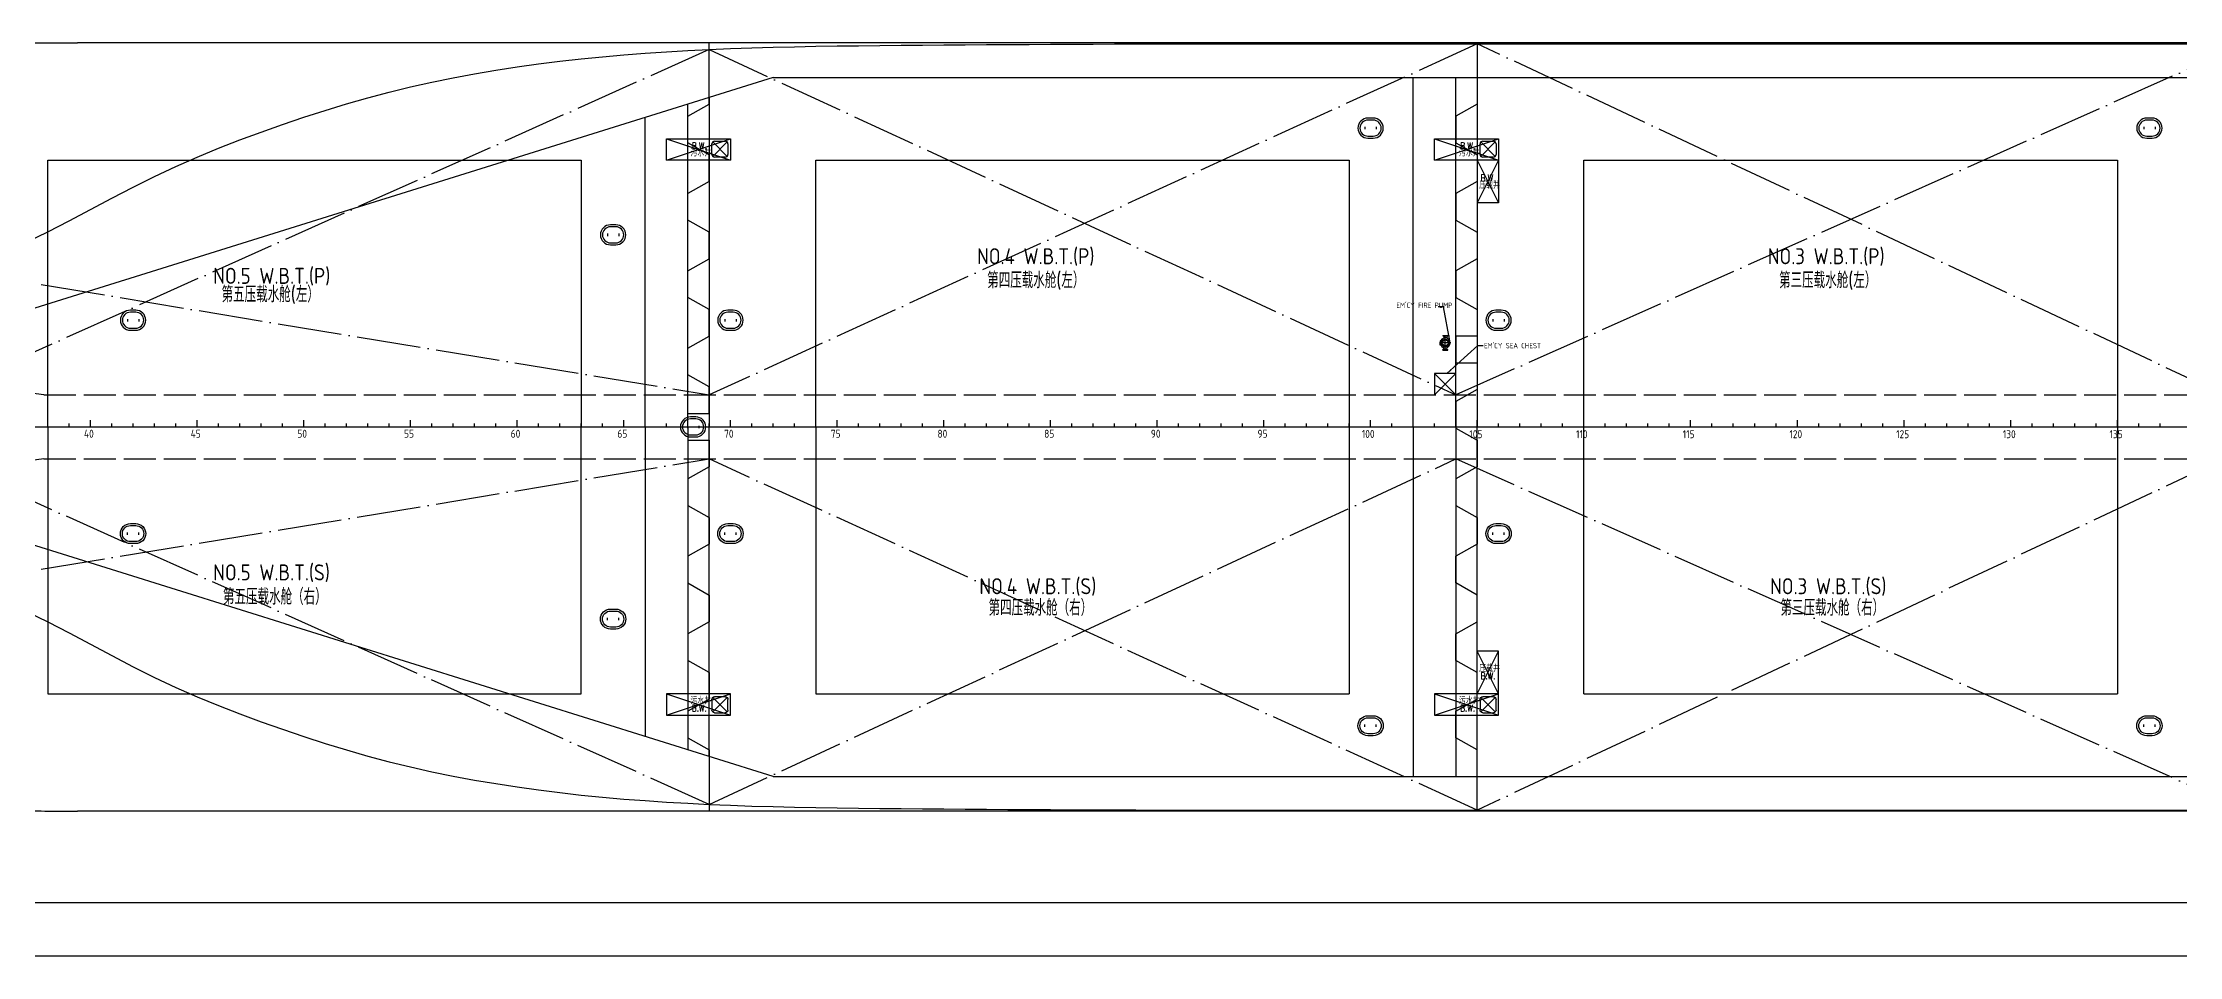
# Model space of a CAD drawing. Header units: millimetres. Extents: x -1838618 to -1600818, y -1770412 to -1553248.
# Drawn here: x -1797090 to -1716985, y -1770412 to -1736172 of the extents above; entities that cross this region are included whole.
import ezdxf

# ---------------------------------------------------------------- set-up
doc = ezdxf.new("R2010")
doc.units = ezdxf.units.MM
doc.header["$LTSCALE"] = 100
for name, pattern in [('ACAD_ISO02W100', [15, 12, -3]), ('ACAD_ISO04W100', [30, 24, -3, 0, -3]), ('CENTER2', [28.575, 19.05, -3.175, 3.175, -3.175]), ('CENTERLINE', [30, 24, -1.5, 3, -1.5]), ('DASHED', [0.75, 0.5, -0.25])]:
    doc.linetypes.add(name, pattern=pattern)
for name, color, linetype in [('412equipment', 6, 'Continuous'), ('图层4', 4, 'Continuous'), ('图层6', 6, 'Continuous')]:
    doc.layers.add(name, color=color, linetype=linetype)
doc.layers.add('标注', color=2, linetype='Continuous', lineweight=20)
doc.styles.add('ROMANS4', font='romans.shx', dxfattribs={"width": 0.8, "height": 400, "bigfont": 'hzdx.shx'})
doc.styles.get("Standard").update_dxf_attribs({"font": 'gbenor.shx', "width": 0.9, "bigfont": 'gbcbig.shx'})
doc.dimstyles.new('ISO-25', dxfattribs={"dimtxt": 200, "dimasz": 200, "dimexe": 20, "dimexo": 0.625, "dimgap": 35, "dimtad": 1, "dimdec": 0, "dimtxsty": 'Standard', "dimcen": 2.5, "dimclrd": 2, "dimclre": 2, "dimclrt": 2, "dimadec": 0, "dimazin": 0, "dimtfac": 1, "dimtdec": 0, "dimtmove": 0, "dimatfit": 3, "dimfxl": 1, "dimarcsym": 0})

# ---------------------------------------------------------------- blocks, each defined once
blk = doc.blocks.new('NJKLOP')
at = {"color": 1, "linetype": 'ACAD_ISO04W100', "ltscale": 15}
for p, q in [((2613106, 348019), (2612686, 348019)), ((2612900, 347742), (2612900, 348300))]:
    blk.add_line(p, q, dxfattribs=at)
at = {"color": 2}
for p, q in [((2612711, 348099), (2612711, 348019)), ((2612786, 348099), (2612711, 348099)), ((2612711, 347938), (2612711, 348019)), ((2612786, 347938), (2612711, 347938)), ((2612734, 348099), (2612734, 347938)), ((2612749, 348099), (2612749, 347938)), ((2612809, 348300), (2612809, 348284)), ((2612809, 348300), (2612994, 348300)), ((2612809, 348292), (2612994, 348292)), ((2612809, 348284), (2612994, 348284)), ((2612836, 347767), (2612843, 347826)), ((2612837, 348284), (2612846, 348212)), ((2612966, 348284), (2612957, 348211)), ((2612965, 347767), (2612960, 347828)), ((2612994, 348300), (2612994, 348284))]:
    blk.add_line(p, q, dxfattribs=at)
at = {"color": 2, "linetype": 'Continuous'}
for p, q in [((2612808, 347767), (2612993, 347767)), ((2612808, 347751), (2612808, 347767)), ((2612808, 347759), (2612993, 347759)), ((2612808, 347751), (2612993, 347751)), ((2612993, 347751), (2612993, 347767))]:
    blk.add_line(p, q, dxfattribs=at)
at = {"color": 2}
for centre, radius in [((2612900, 348019), 142), ((2612900, 348019), 126), ((2612900, 348018), 112)]:
    blk.add_circle(centre, radius, dxfattribs=at)
for centre, radius, start, end in [((2612900, 348019), 187, 205.61328, 154.38672), ((2612826, 347828), 17.2, 352.81216, 68.71068), ((2612829, 348210), 17.2, 290.43522, 6.86111), ((2612975, 348209), 17.2, 173.11622, 248.64756), ((2612977, 347829), 17.2, 112.03175, 184.61343)]:
    blk.add_arc(centre, radius, start, end, dxfattribs=at)
blk = doc.blocks.new('COORD')
at = {"color": 4}
for p, q in [((29000, 0), (29000, 125)), ((29800, 0), (29800, 125)), ((30600, 0), (30600, 250)), ((30600, 0), (30600, 125)), ((31400, 0), (31400, 125)), ((32200, 0), (32200, 125)), ((33000, 0), (33000, 125)), ((33800, 0), (33800, 125)), ((34600, 0), (34600, 250)), ((34600, 0), (34600, 125)), ((35400, 0), (35400, 125)), ((36200, 0), (36200, 125)), ((37000, 0), (37000, 125)), ((37800, 0), (37800, 125)), ((38600, 0), (38600, 250)), ((38600, 0), (38600, 125)), ((39400, 0), (39400, 125)), ((40200, 0), (40200, 125)), ((41000, 0), (41000, 125)), ((41800, 0), (41800, 125)), ((42600, 0), (42600, 250)), ((42600, 0), (42600, 125)), ((43400, 0), (43400, 125)), ((44200, 0), (44200, 125)), ((45000, 0), (45000, 125)), ((45800, 0), (45800, 125)), ((46600, 0), (46600, 250)), ((46600, 0), (46600, 125)), ((47400, 0), (47400, 125)), ((48200, 0), (48200, 125)), ((49000, 0), (49000, 125)), ((49800, 0), (49800, 125)), ((50600, 0), (50600, 250)), ((50600, 0), (50600, 125)), ((51400, 0), (51400, 125)), ((52200, 0), (52200, 125)), ((53000, 0), (53000, 125)), ((53800, 0), (53800, 125)), ((54600, 0), (54600, 250)), ((54600, 0), (54600, 125)), ((55400, 0), (55400, 125)), ((56200, 0), (56200, 125)), ((57000, 0), (57000, 125)), ((57800, 0), (57800, 125)), ((58600, 0), (58600, 250)), ((58600, 0), (58600, 125)), ((59400, 0), (59400, 125)), ((60200, 0), (60200, 125)), ((61000, 0), (61000, 125)), ((61800, 0), (61800, 125)), ((62600, 0), (62600, 250)), ((62600, 0), (62600, 125)), ((63400, 0), (63400, 125)), ((64200, 0), (64200, 125)), ((65000, 0), (65000, 125)), ((65800, 0), (65800, 125)), ((66600, 0), (66600, 250)), ((66600, 0), (66600, 125)), ((67400, 0), (67400, 125)), ((68200, 0), (68200, 125)), ((69000, 0), (69000, 125)), ((69800, 0), (69800, 125)), ((70600, 0), (70600, 250)), ((70600, 0), (70600, 125)), ((71400, 0), (71400, 125)), ((72200, 0), (72200, 125)), ((73000, 0), (73000, 125)), ((73800, 0), (73800, 125)), ((74600, 0), (74600, 250)), ((74600, 0), (74600, 125)), ((75400, 0), (75400, 125)), ((76200, 0), (76200, 125)), ((77000, 0), (77000, 125)), ((77800, 0), (77800, 125)), ((78600, 0), (78600, 250)), ((78600, 0), (78600, 125)), ((79400, 0), (79400, 125)), ((80200, 0), (80200, 125)), ((81000, 0), (81000, 125)), ((81800, 0), (81800, 125)), ((82600, 0), (82600, 250)), ((82600, 0), (82600, 125)), ((83400, 0), (83400, 125)), ((84200, 0), (84200, 125)), ((85000, 0), (85000, 125)), ((85800, 0), (85800, 125)), ((86600, 0), (86600, 250)), ((86600, 0), (86600, 125)), ((87400, 0), (87400, 125)), ((88200, 0), (88200, 125)), ((89000, 0), (89000, 125)), ((89800, 0), (89800, 125)), ((90600, 0), (90600, 250)), ((90600, 0), (90600, 125)), ((91400, 0), (91400, 125)), ((92200, 0), (92200, 125)), ((93000, 0), (93000, 125)), ((93800, 0), (93800, 125)), ((94600, 0), (94600, 250)), ((94600, 0), (94600, 125)), ((95400, 0), (95400, 125)), ((96200, 0), (96200, 125)), ((97000, 0), (97000, 125)), ((97800, 0), (97800, 125)), ((98600, 0), (98600, 250)), ((98600, 0), (98600, 125)), ((99400, 0), (99400, 125)), ((100200, 0), (100200, 125)), ((101000, 0), (101000, 125)), ((101800, 0), (101800, 125)), ((102600, 0), (102600, 250)), ((102600, 0), (102600, 125)), ((103400, 0), (103400, 125)), ((104200, 0), (104200, 125)), ((105000, 0), (105000, 125)), ((105800, 0), (105800, 125)), ((106600, 0), (106600, 250)), ((106600, 0), (106600, 125)), ((107400, 0), (107400, 125)), ((108200, 0), (108200, 125)), ((-3960, 0), (177600, 0))]:
    blk.add_line(p, q, dxfattribs=at)
for s, p in [('40', (30361, -405)), ('45', (34361, -405)), ('50', (38361, -405)), ('55', (42361, -405)), ('60', (46361, -405)), ('65', (50361, -405)), ('70', (54361, -405)), ('75', (58361, -405)), ('80', (62361, -405)), ('85', (66361, -405)), ('90', (70361, -405)), ('95', (74361, -405)), ('100', (78272, -412)), ('105', (82304, -423)), ('110', (86304, -423)), ('115', (90304, -423)), ('120', (94304, -423)), ('125', (98304, -423)), ('130', (102304, -423)), ('135', (106304, -423))]:
    blk.add_text(s, height=300, dxfattribs=at).set_placement(p)
blk = doc.blocks.new('600x600A')
at = {"color": 4}
for p, q in [((-300, -200), (-300, 200)), ((-200, 300), (200, 300)), ((300, 200), (300, -200)), ((200, -300), (-200, -300))]:
    blk.add_line(p, q, dxfattribs=at)
at = {"color": 1, "linetype": 'CENTER2', "ltscale": 20}
for p, q in [((271, 271), (-271, -271)), ((-271, 271), (271, -271))]:
    blk.add_line(p, q, dxfattribs=at)
at = {"color": 4}
for centre, start, end in [((-200, 200), 90, 180), ((200, 200), 0, 90), ((-200, -200), 180, 270), ((200, -200), 270, 0)]:
    blk.add_arc(centre, 100, start, end, dxfattribs=at)
blk = doc.blocks.new('H600X800A')
at = {"layer": '图层4'}
for p, q in [((-213, 45), (-213, -45)), ((213, 45), (213, -45))]:
    blk.add_line(p, q, dxfattribs=at)
for points in [[(475, 0, 0.414214), (100, 375), (-100, 375, 0.414214), (-475, 0, 0.414214), (-100, -375), (100, -375, 0.414214)], [(400, 0), (400, 0, 0.414214), (100, 300), (-100, 300, 0.414214), (-400, 0), (-400, 0, 0.414214), (-100, -300), (100, -300, 0.414214)]]:
    blk.add_lwpolyline(points, format="xyb", close=True, dxfattribs=at)
blk = doc.blocks.new('manhole cove')
at = {"layer": '标注'}
for p, q in [((-144186, 45168), (-144186, 45078)), ((-143759, 45168), (-143759, 45078))]:
    blk.add_line(p, q, dxfattribs=at)
at = {"color": 2, "xscale": -1, "rotation": 180.0000000005409}
blk.add_blockref('H600X800A', (-143973, 45123), dxfattribs=at)

msp = doc.modelspace()

# ---------------------------------------------------------------- linework, layer by layer
at = {"color": 9, "linetype": 'ACAD_ISO04W100'}
for p, q in [((-1772104.3, -1736425.1), (-1800104.3, -1748971.6)), ((-1743304.3, -1736209.4), (-1772104.3, -1749371.6)), ((-1772104.3, -1736425.1), (-1744104.3, -1749371.6)), ((-1714504.3, -1736210.1), (-1744104.3, -1749371.6)), ((-1715304.3, -1749371.6), (-1743304.3, -1736209.4)), ((-1800104.3, -1744746.6), (-1772104.3, -1749371.6)), ((-1800104.3, -1756396.6), (-1772104.3, -1751771.6)), ((-1772104.3, -1764718.1), (-1744104.3, -1751771.6)), ((-1743304.3, -1764933.9), (-1772104.3, -1751771.6)), ((-1714504.3, -1764933.1), (-1744104.3, -1751771.6)), ((-1715304.3, -1751771.6), (-1743304.3, -1764933.9)), ((-1772104.3, -1764718.1), (-1800104.3, -1752171.6))]:
    msp.add_line(p, q, dxfattribs=at)
at = {"color": 1, "linetype": 'ACAD_ISO04W100', "ltscale": 2}
for p, q in [((-1772104.3, -1736425.1), (-1772104.3, -1736171.6)), ((-1772104.3, -1764718.1), (-1772104.3, -1764971.6))]:
    msp.add_line(p, q, dxfattribs=at)
at = {"color": 1, "linetype": 'ACAD_ISO04W100', "ltscale": 100}
for p, q in [((-1743304.3, -1736209.4), (-1743304.3, -1736172.1)), ((-1796904.3, -1740571.6), (-1776904.3, -1740571.6)), ((-1796904.3, -1750571.6), (-1796904.3, -1740571.6)), ((-1776904.3, -1740571.6), (-1776904.3, -1750571.6)), ((-1768104.3, -1740571.6), (-1748104.3, -1740571.6)), ((-1768104.3, -1750571.6), (-1768104.3, -1740571.6)), ((-1748104.3, -1740571.6), (-1748104.3, -1760571.6)), ((-1739304.3, -1740571.6), (-1719304.3, -1740571.6)), ((-1739304.3, -1760571.6), (-1739304.3, -1740571.6)), ((-1719304.3, -1740571.6), (-1719304.3, -1760571.6)), ((-1796904.3, -1750571.6), (-1796904.3, -1760571.6)), ((-1776904.3, -1760571.6), (-1776904.3, -1750571.6)), ((-1768104.3, -1750571.6), (-1768104.3, -1760571.6)), ((-1796904.3, -1760571.6), (-1776904.3, -1760571.6)), ((-1768104.3, -1760571.6), (-1748104.3, -1760571.6)), ((-1739304.3, -1760571.6), (-1719304.3, -1760571.6))]:
    msp.add_line(p, q, dxfattribs=at)
at = {"color": 4}
for p, q in [((-1769704.3, -1737471.6), (-1800104.3, -1746971.6)), ((-1769704.3, -1737471.6), (-1685704.3, -1737471.6)), ((-1745704.3, -1750571.6), (-1745704.3, -1737471.6)), ((-1744104.3, -1750571.6), (-1744104.3, -1737471.6)), ((-1743304.3, -1737471.6), (-1743304.3, -1750571.6)), ((-1772104.3, -1738221.6), (-1772104.3, -1750571.6)), ((-1774504.3, -1750571.6), (-1774504.3, -1738971.6)), ((-1772904.3, -1750571.6), (-1772904.3, -1738471.6)), ((-1774504.3, -1750571.6), (-1774504.3, -1762171.6)), ((-1772904.3, -1750571.6), (-1772904.3, -1762671.6)), ((-1772104.3, -1762921.6), (-1772104.3, -1750571.6)), ((-1745704.3, -1750571.6), (-1745704.3, -1763671.6)), ((-1744104.3, -1750571.6), (-1744104.3, -1763671.6)), ((-1743304.3, -1763671.6), (-1743304.3, -1750571.6)), ((-1769704.3, -1763671.6), (-1800104.3, -1754171.6)), ((-1769704.3, -1763671.6), (-1685704.3, -1763671.6))]:
    msp.add_line(p, q, dxfattribs=at)
at = {"color": 6, "ltscale": 3}
for p, q in [((-1772104.3, -1738471.6), (-1772104.3, -1737471.6)), ((-1772904.3, -1738921.6), (-1772104.3, -1738471.6)), ((-1772904.3, -1739921.6), (-1772904.3, -1738921.6)), ((-1772104.3, -1740371.6), (-1772904.3, -1739921.6)), ((-1772104.3, -1741371.6), (-1772104.3, -1740371.6)), ((-1772104.3, -1741371.6), (-1772904.3, -1741821.6)), ((-1772904.3, -1742821.6), (-1772904.3, -1741821.6)), ((-1772104.3, -1743271.6), (-1772904.3, -1742821.6)), ((-1772104.3, -1744271.6), (-1772104.3, -1743271.6)), ((-1772904.3, -1744721.6), (-1772104.3, -1744271.6)), ((-1772904.3, -1745721.6), (-1772904.3, -1744721.6)), ((-1772104.3, -1746171.6), (-1772904.3, -1745721.6)), ((-1772104.3, -1747171.6), (-1772104.3, -1746171.6)), ((-1772904.3, -1747621.6), (-1772104.3, -1747171.6)), ((-1772904.3, -1748621.6), (-1772904.3, -1747621.6)), ((-1772104.3, -1749071.6), (-1772904.3, -1748621.6)), ((-1772104.3, -1750071.6), (-1772104.3, -1749071.6)), ((-1772904.3, -1750571.6), (-1772904.3, -1750071.6)), ((-1772904.3, -1750071.6), (-1772104.3, -1750071.6)), ((-1772904.3, -1750571.6), (-1772904.3, -1751071.6)), ((-1772904.3, -1751071.6), (-1772104.3, -1751071.6)), ((-1772104.3, -1751071.6), (-1772104.3, -1752071.6)), ((-1772104.3, -1752071.6), (-1772904.3, -1752521.6)), ((-1772904.3, -1752521.6), (-1772904.3, -1753521.6)), ((-1772904.3, -1753521.6), (-1772104.3, -1753971.6)), ((-1772104.3, -1753971.6), (-1772104.3, -1754971.6)), ((-1772104.3, -1754971.6), (-1772904.3, -1755421.6)), ((-1772904.3, -1755421.6), (-1772904.3, -1756421.6)), ((-1744104.3, -1756421.6), (-1744104.3, -1755421.6)), ((-1772904.3, -1756421.6), (-1772104.3, -1756871.6)), ((-1743304.3, -1756871.6), (-1744104.3, -1756421.6)), ((-1772104.3, -1756871.6), (-1772104.3, -1757871.6)), ((-1743304.3, -1757871.6), (-1743304.3, -1756871.6)), ((-1772104.3, -1757871.6), (-1772904.3, -1758321.6)), ((-1744104.3, -1758321.6), (-1743304.3, -1757871.6)), ((-1772904.3, -1758321.6), (-1772904.3, -1759321.6)), ((-1744104.3, -1759321.6), (-1744104.3, -1758321.6)), ((-1772104.3, -1759771.6), (-1772904.3, -1759321.6)), ((-1772104.3, -1759771.6), (-1772104.3, -1760771.6)), ((-1743304.3, -1759771.6), (-1744104.3, -1759321.6)), ((-1743304.3, -1760771.6), (-1743304.3, -1759771.6)), ((-1772104.3, -1760771.6), (-1772904.3, -1761221.6)), ((-1772904.3, -1761221.6), (-1772904.3, -1762221.6)), ((-1744104.3, -1761221.6), (-1743304.3, -1760771.6)), ((-1744104.3, -1762221.6), (-1744104.3, -1761221.6)), ((-1772904.3, -1762221.6), (-1772104.3, -1762671.6)), ((-1743304.3, -1762671.6), (-1744104.3, -1762221.6)), ((-1772104.3, -1762671.6), (-1772104.3, -1763671.6)), ((-1743304.3, -1764933.9), (-1743304.3, -1762671.6))]:
    msp.add_line(p, q, dxfattribs=at)
at = {"color": 9, "linetype": 'ACAD_ISO04W100', "ltscale": 50}
for p, q in [((-1773704.3, -1739771.6), (-1771304.3, -1740571.6)), ((-1773704.3, -1740571.6), (-1771304.3, -1739771.6)), ((-1744904.3, -1740571.6), (-1742504.3, -1739771.6)), ((-1744904.3, -1739771.6), (-1742504.3, -1740571.6)), ((-1743304.3, -1740571.6), (-1742504.3, -1742171.6)), ((-1742504.3, -1740571.6), (-1743304.3, -1742171.6)), ((-1743304.3, -1760571.6), (-1742504.3, -1758971.6)), ((-1742504.3, -1760571.6), (-1743304.3, -1758971.6)), ((-1773704.3, -1761371.6), (-1771304.3, -1760571.6)), ((-1773704.3, -1760571.6), (-1771304.3, -1761371.6)), ((-1744904.3, -1760571.6), (-1742504.3, -1761371.6)), ((-1744904.3, -1761371.6), (-1742504.3, -1760571.6))]:
    msp.add_line(p, q, dxfattribs=at)
at = {"color": 5, "linetype": 'ACAD_ISO02W100', "ltscale": 20}
for p, q in [((-1744104.3, -1748571.6), (-1744904.3, -1748571.6)), ((-1744904.3, -1748571.6), (-1744904.3, -1749371.6)), ((-1797054.3, -1749371.6), (-1800104.3, -1748971.6)), ((-1797054.3, -1751771.6), (-1800104.3, -1752171.6))]:
    msp.add_line(p, q, dxfattribs=at)
at = {"color": 1, "linetype": 'CENTERLINE', "ltscale": 15}
for p, q in [((-1744904.3, -1748571.6), (-1744104.3, -1749371.6)), ((-1744904.3, -1749371.6), (-1744104.3, -1748571.6))]:
    msp.add_line(p, q, dxfattribs=at)
at = {"color": 5, "linetype": 'ACAD_ISO02W100'}
for p, q in [((-1797054.3, -1749371.6), (-1663255.5, -1749371.6)), ((-1797054.3, -1751771.6), (-1663255.5, -1751771.6))]:
    msp.add_line(p, q, dxfattribs=at)
msp.add_line((-1600818.1, -1770412.3), (-1838618.1, -1770412.3))
at = {"color": 6}
for points in [[(-1797704.3, -1743652.1), (-1796904.3, -1743260.1), (-1796104.3, -1742851.4), (-1795304.3, -1742426.6), (-1794504.3, -1741997.9), (-1793704.3, -1741581.6), (-1792904.3, -1741182.6), (-1792104.3, -1740805.6), (-1791304.3, -1740455.1), (-1790504.3, -1740124.9), (-1789704.3, -1739814.9), (-1788904.3, -1739518.6), (-1788104.3, -1739238.1), (-1787304.3, -1738966.4), (-1786504.3, -1738709.4), (-1785704.3, -1738464.9), (-1784904.3, -1738236.4), (-1784104.3, -1738023.9), (-1783304.3, -1737827.4), (-1782504.3, -1737648.1), (-1781704.3, -1737484.1), (-1780904.3, -1737335.9), (-1780104.3, -1737200.1), (-1779304.3, -1737078.1), (-1778504.3, -1736966.9), (-1777704.3, -1736866.4), (-1776904.3, -1736774.9), (-1776104.3, -1736695.4), (-1775304.3, -1736625.1), (-1774504.3, -1736564.1), (-1773704.3, -1736511.4), (-1772904.3, -1736464.6), (-1772104.3, -1736425.1), (-1771304.3, -1736390.9), (-1770504.3, -1736361.9), (-1769704.3, -1736338.4), (-1768904.3, -1736319.9), (-1768104.3, -1736304.1), (-1767304.3, -1736291.9), (-1766504.3, -1736282.4), (-1765704.3, -1736274.1), (-1764904.3, -1736265.9), (-1764104.3, -1736259.6), (-1763304.3, -1736253.1), (-1762504.3, -1736247.6), (-1761704.3, -1736242.4), (-1760904.3, -1736237.6), (-1760104.3, -1736233.1), (-1759304.3, -1736228.9), (-1758504.3, -1736224.9), (-1757704.3, -1736221.1), (-1756904.3, -1736217.6), (-1756104.3, -1736214.4), (-1755304.3, -1736211.1), (-1754504.3, -1736209.4), (-1729704.3, -1736209.4), (-1728904.3, -1736209.6), (-1721704.3, -1736209.6), (-1720904.3, -1736209.9), (-1716104.3, -1736209.9)], [(-1797704.3, -1757491.1), (-1796904.3, -1757883.1), (-1796104.3, -1758291.9), (-1795304.3, -1758716.6), (-1794504.3, -1759145.4), (-1793704.3, -1759561.6), (-1792904.3, -1759960.6), (-1792104.3, -1760337.6), (-1791304.3, -1760688.1), (-1790504.3, -1761018.4), (-1789704.3, -1761328.4), (-1788904.3, -1761624.6), (-1788104.3, -1761905.1), (-1787304.3, -1762176.9), (-1786504.3, -1762433.9), (-1785704.3, -1762678.4), (-1784904.3, -1762906.9), (-1784104.3, -1763119.4), (-1783304.3, -1763315.9), (-1782504.3, -1763495.1), (-1781704.3, -1763659.1), (-1780904.3, -1763807.4), (-1780104.3, -1763943.1), (-1779304.3, -1764065.1), (-1778504.3, -1764176.4), (-1777704.3, -1764276.9), (-1776904.3, -1764368.4), (-1776104.3, -1764447.9), (-1775304.3, -1764518.1), (-1774504.3, -1764579.1), (-1773704.3, -1764631.9), (-1772904.3, -1764678.6), (-1772104.3, -1764718.1), (-1771304.3, -1764752.4), (-1770504.3, -1764781.4), (-1769704.3, -1764804.9), (-1768904.3, -1764823.4), (-1768104.3, -1764839.1), (-1767304.3, -1764851.4), (-1766504.3, -1764860.9), (-1765704.3, -1764869.1), (-1764904.3, -1764877.4), (-1764104.3, -1764883.6), (-1763304.3, -1764890.1), (-1762504.3, -1764895.6), (-1761704.3, -1764900.9), (-1760904.3, -1764905.6), (-1760104.3, -1764910.1), (-1759304.3, -1764914.4), (-1758504.3, -1764918.4), (-1757704.3, -1764922.1), (-1756904.3, -1764925.6), (-1756104.3, -1764928.9), (-1755304.3, -1764932.1), (-1754504.3, -1764933.9), (-1729704.3, -1764933.9), (-1728904.3, -1764933.6), (-1721704.3, -1764933.6), (-1720904.3, -1764933.4), (-1716104.3, -1764933.4)], [(-1602818.1, -1768412.3), (-1833618.1, -1768412.3)]]:
    msp.add_lwpolyline(points, dxfattribs=at)
at = {"color": 1, "linetype": 'ACAD_ISO04W100', "ltscale": 100, "flags": 128}
for points in [[(-1696904.3, -1736171.6), (-1795788, -1736171.6)], [(-1696904.3, -1764971.6), (-1795788, -1764971.6)]]:
    msp.add_lwpolyline(points, dxfattribs=at)
at = {"color": 6, "ltscale": 3}
msp.add_lwpolyline([(-1743304.3, -1736209.4), (-1743304.3, -1738471.6), (-1744104.3, -1738921.6), (-1744104.3, -1739921.6), (-1743304.3, -1740371.6), (-1743304.3, -1741371.6), (-1744104.3, -1741821.6), (-1744104.3, -1742821.6), (-1743304.3, -1743271.6), (-1743304.3, -1744271.6), (-1744104.3, -1744721.6), (-1744104.3, -1745721.6), (-1743304.3, -1746171.6), (-1743304.3, -1747171.6), (-1744104.3, -1747171.6), (-1744104.3, -1748171.6), (-1743304.3, -1748171.6), (-1743304.3, -1748171.6), (-1743304.3, -1749171.6), (-1744104.3, -1749621.6), (-1744104.3, -1750621.6), (-1743304.3, -1751071.6), (-1743304.3, -1752071.6), (-1744104.3, -1752521.6), (-1744104.3, -1753521.6), (-1743304.3, -1753971.6), (-1743304.3, -1754971.6), (-1744104.3, -1755421.6)], dxfattribs=at)
at = {"color": 2, "linetype": 'DASHED', "ltscale": 700}
for points in [[(-1773704.3, -1739771.6), (-1771304.3, -1739771.6), (-1771304.3, -1740571.6), (-1773704.3, -1740571.6), (-1773704.3, -1739771.6)], [(-1744904.3, -1740571.6), (-1744904.3, -1739771.6)], [(-1744904.3, -1739771.6), (-1742504.3, -1739771.6)], [(-1742504.3, -1739771.6), (-1742504.3, -1740571.6)], [(-1742504.3, -1740571.6), (-1744904.3, -1740571.6)], [(-1742504.3, -1740571.6), (-1742504.3, -1742171.6)], [(-1742504.3, -1742171.6), (-1743304.3, -1742171.6)], [(-1742504.3, -1758971.6), (-1743304.3, -1758971.6)], [(-1742504.3, -1760571.6), (-1742504.3, -1758971.6)], [(-1773704.3, -1761371.6), (-1771304.3, -1761371.6), (-1771304.3, -1760571.6), (-1773704.3, -1760571.6), (-1773704.3, -1761371.6)], [(-1744904.3, -1760571.6), (-1744904.3, -1761371.6)], [(-1742504.3, -1760571.6), (-1744904.3, -1760571.6)], [(-1742504.3, -1761371.6), (-1742504.3, -1760571.6)], [(-1744904.3, -1761371.6), (-1742504.3, -1761371.6)]]:
    msp.add_lwpolyline(points, dxfattribs=at)
at = {"color": 1, "linetype": 'ACAD_ISO04W100', "ltscale": 100}
for points in [[(-1829104.3, -1743511.6), (-1828040.4, -1743016.7), (-1826620.1, -1742356), (-1824116.9, -1741261.8), (-1822141.8, -1740410.6), (-1819638.2, -1739438.1), (-1816784.2, -1738505.4), (-1813042.8, -1737523.3), (-1808726.4, -1736767.8), (-1804412.2, -1736360.3), (-1800105.9, -1736187), (-1797232.3, -1736174.2), (-1795793.4, -1736171.7), (-1795788, -1736171.6)], [(-1829104.3, -1757631.6), (-1828040.4, -1758126.5), (-1826620.1, -1758787.3), (-1824116.9, -1759881.5), (-1822141.8, -1760732.6), (-1819638.2, -1761705.1), (-1816784.2, -1762637.9), (-1813042.8, -1763620), (-1808726.4, -1764375.5), (-1804412.2, -1764783), (-1800105.9, -1764956.2), (-1797232.3, -1764969.1), (-1795793.4, -1764971.6), (-1795788, -1764971.6)]]:
    msp.add_open_spline(points, degree=3, knots=[0, 0, 0, 0, 3519.8323824, 4699.1654808, 8195.4762497, 9971.2533038, 12754.8164348, 17198.2837344, 21564.0627763, 25884.9156363, 30188.93769, 34489.1340097, 34505.4532356, 34505.4532356, 34505.4532356, 34505.4532356], dxfattribs=at)
at = {"layer": '图层6'}
for p, q in [((-1772104.3, -1737471.6), (-1772104.3, -1736171.6)), ((-1772104.3, -1763671.6), (-1772104.3, -1764971.7))]:
    msp.add_line(p, q, dxfattribs=at)

# ---------------------------------------------------------------- block references
at = {"color": 2}
for name, p in [('H600X800A', (-1747304.3, -1739371.6)), ('H600X800A', (-1718104.3, -1739371.6)), ('600x600A', (-1771700.2, -1740159.4)), ('600x600A', (-1742900.2, -1740159.4)), ('H600X800A', (-1775704.3, -1743371.6)), ('H600X800A', (-1771304.3, -1746571.6)), ('H600X800A', (-1742504.3, -1746571.6)), ('H600X800A', (-1772704.3, -1750571.3))]:
    msp.add_blockref(name, p, dxfattribs=at)
msp.add_blockref('NJKLOP', (-4357404.4, -2095439.5))
at = {"color": 2, "xscale": -1, "rotation": 180}
for name, p in [('H600X800A', (-1771304.3, -1754571.6)), ('H600X800A', (-1742504.3, -1754571.6)), ('H600X800A', (-1775704.3, -1757771.6)), ('600x600A', (-1771700.2, -1760983.9)), ('600x600A', (-1742900.2, -1760983.9)), ('H600X800A', (-1747304.3, -1761771.6)), ('H600X800A', (-1718104.3, -1761771.6))]:
    msp.add_blockref(name, p, dxfattribs=at)
at = {"layer": '412equipment', "color": 7}
msp.add_blockref('COORD', (-1825904.3, -1750571.6), dxfattribs=at)
at = {"layer": '标注', "xscale": -1, "rotation": 180}
msp.add_blockref('manhole cove', (-1649731.6, -1701448.8), dxfattribs=at)
at = {"layer": '标注'}
msp.add_blockref('manhole cove', (-1649731.6, -1799694.5), dxfattribs=at)

# ---------------------------------------------------------------- texts
at = {"color": 2, "style": 'ROMANS4', "width": 0.8}
for s, p in [('污水井', (-1772804, -1740429.2)), ('B.W.', (-1772752.3, -1740156)), ('污水井', (-1743994.4, -1740429.2)), ('B.W.', (-1743942.7, -1740156)), ('压载井', (-1743232.5, -1741639.5)), ('B.W.', (-1743180.8, -1741366.3)), ('压载井', (-1743232.5, -1759755.8)), ('B.W.', (-1743180.8, -1760027)), ('污水井', (-1772804, -1760964.1)), ('污水井', (-1743994.4, -1760964.1)), ('B.W.', (-1772752.3, -1761237.3)), ('B.W.', (-1743942.7, -1761237.3))]:
    msp.add_text(s, height=250, dxfattribs=at).set_placement(p)
at = {"color": 2}
for s, p in [('NO.4 W.B.T.(P)', (-1762059, -1744473.8)), ('NO.3 W.B.T.(P)', (-1732410.6, -1744473.8)), ('NO.5 W.B.T.(P)', (-1790697.6, -1745209.1)), ('第五压载水舱(左）', (-1790383.2, -1745902.2)), ('第四压载水舱(左）', (-1761679.8, -1745372.6)), ('第三压载水舱(左）', (-1731988, -1745372.6)), ('NO.5 W.B.T.(S)', (-1790697.6, -1756323.8)), ('第五压载水舱（右）', (-1790332.2, -1757235.1)), ('NO.4 W.B.T.(S)', (-1761972.4, -1756842.8)), ('NO.3 W.B.T.(S)', (-1732324.1, -1756842.8)), ('第四压载水舱（右）', (-1761628.9, -1757649.4)), ('第三压载水舱（右）', (-1731937, -1757649.4))]:
    msp.add_text(s, height=600, dxfattribs=at).set_placement(p)
at = {"color": 2, "char_height": 200, "attachment_point": 1}
for s, insert in [("EM'CY FIRE PUMP", (-1746337.1, -1745913.3)), ("EM'CY SEA CHEST", (-1743054.2, -1747424.5))]:
    msp.add_mtext(s, dxfattribs=dict(at, insert=insert))

# ---------------------------------------------------------------- leaders
at = {"annotation_type": 0, "has_hookline": 1}
for points, hookline_direction, text_width in [([(-1744334, -1747343.7), (-1744573.8, -1746075.3), (-1744773.8, -1746075.3)], 1, 1522.5), ([(-1744444.3, -1748571.6), (-1743289.2, -1747524.5), (-1743089.2, -1747524.5)], 0, 1582.5)]:
    msp.add_leader(points, dimstyle='ISO-25', override={"dimgap": 35, "dimtad": 0}, dxfattribs=dict(at, hookline_direction=hookline_direction, text_width=text_width))

doc.saveas('drawing.dxf')
